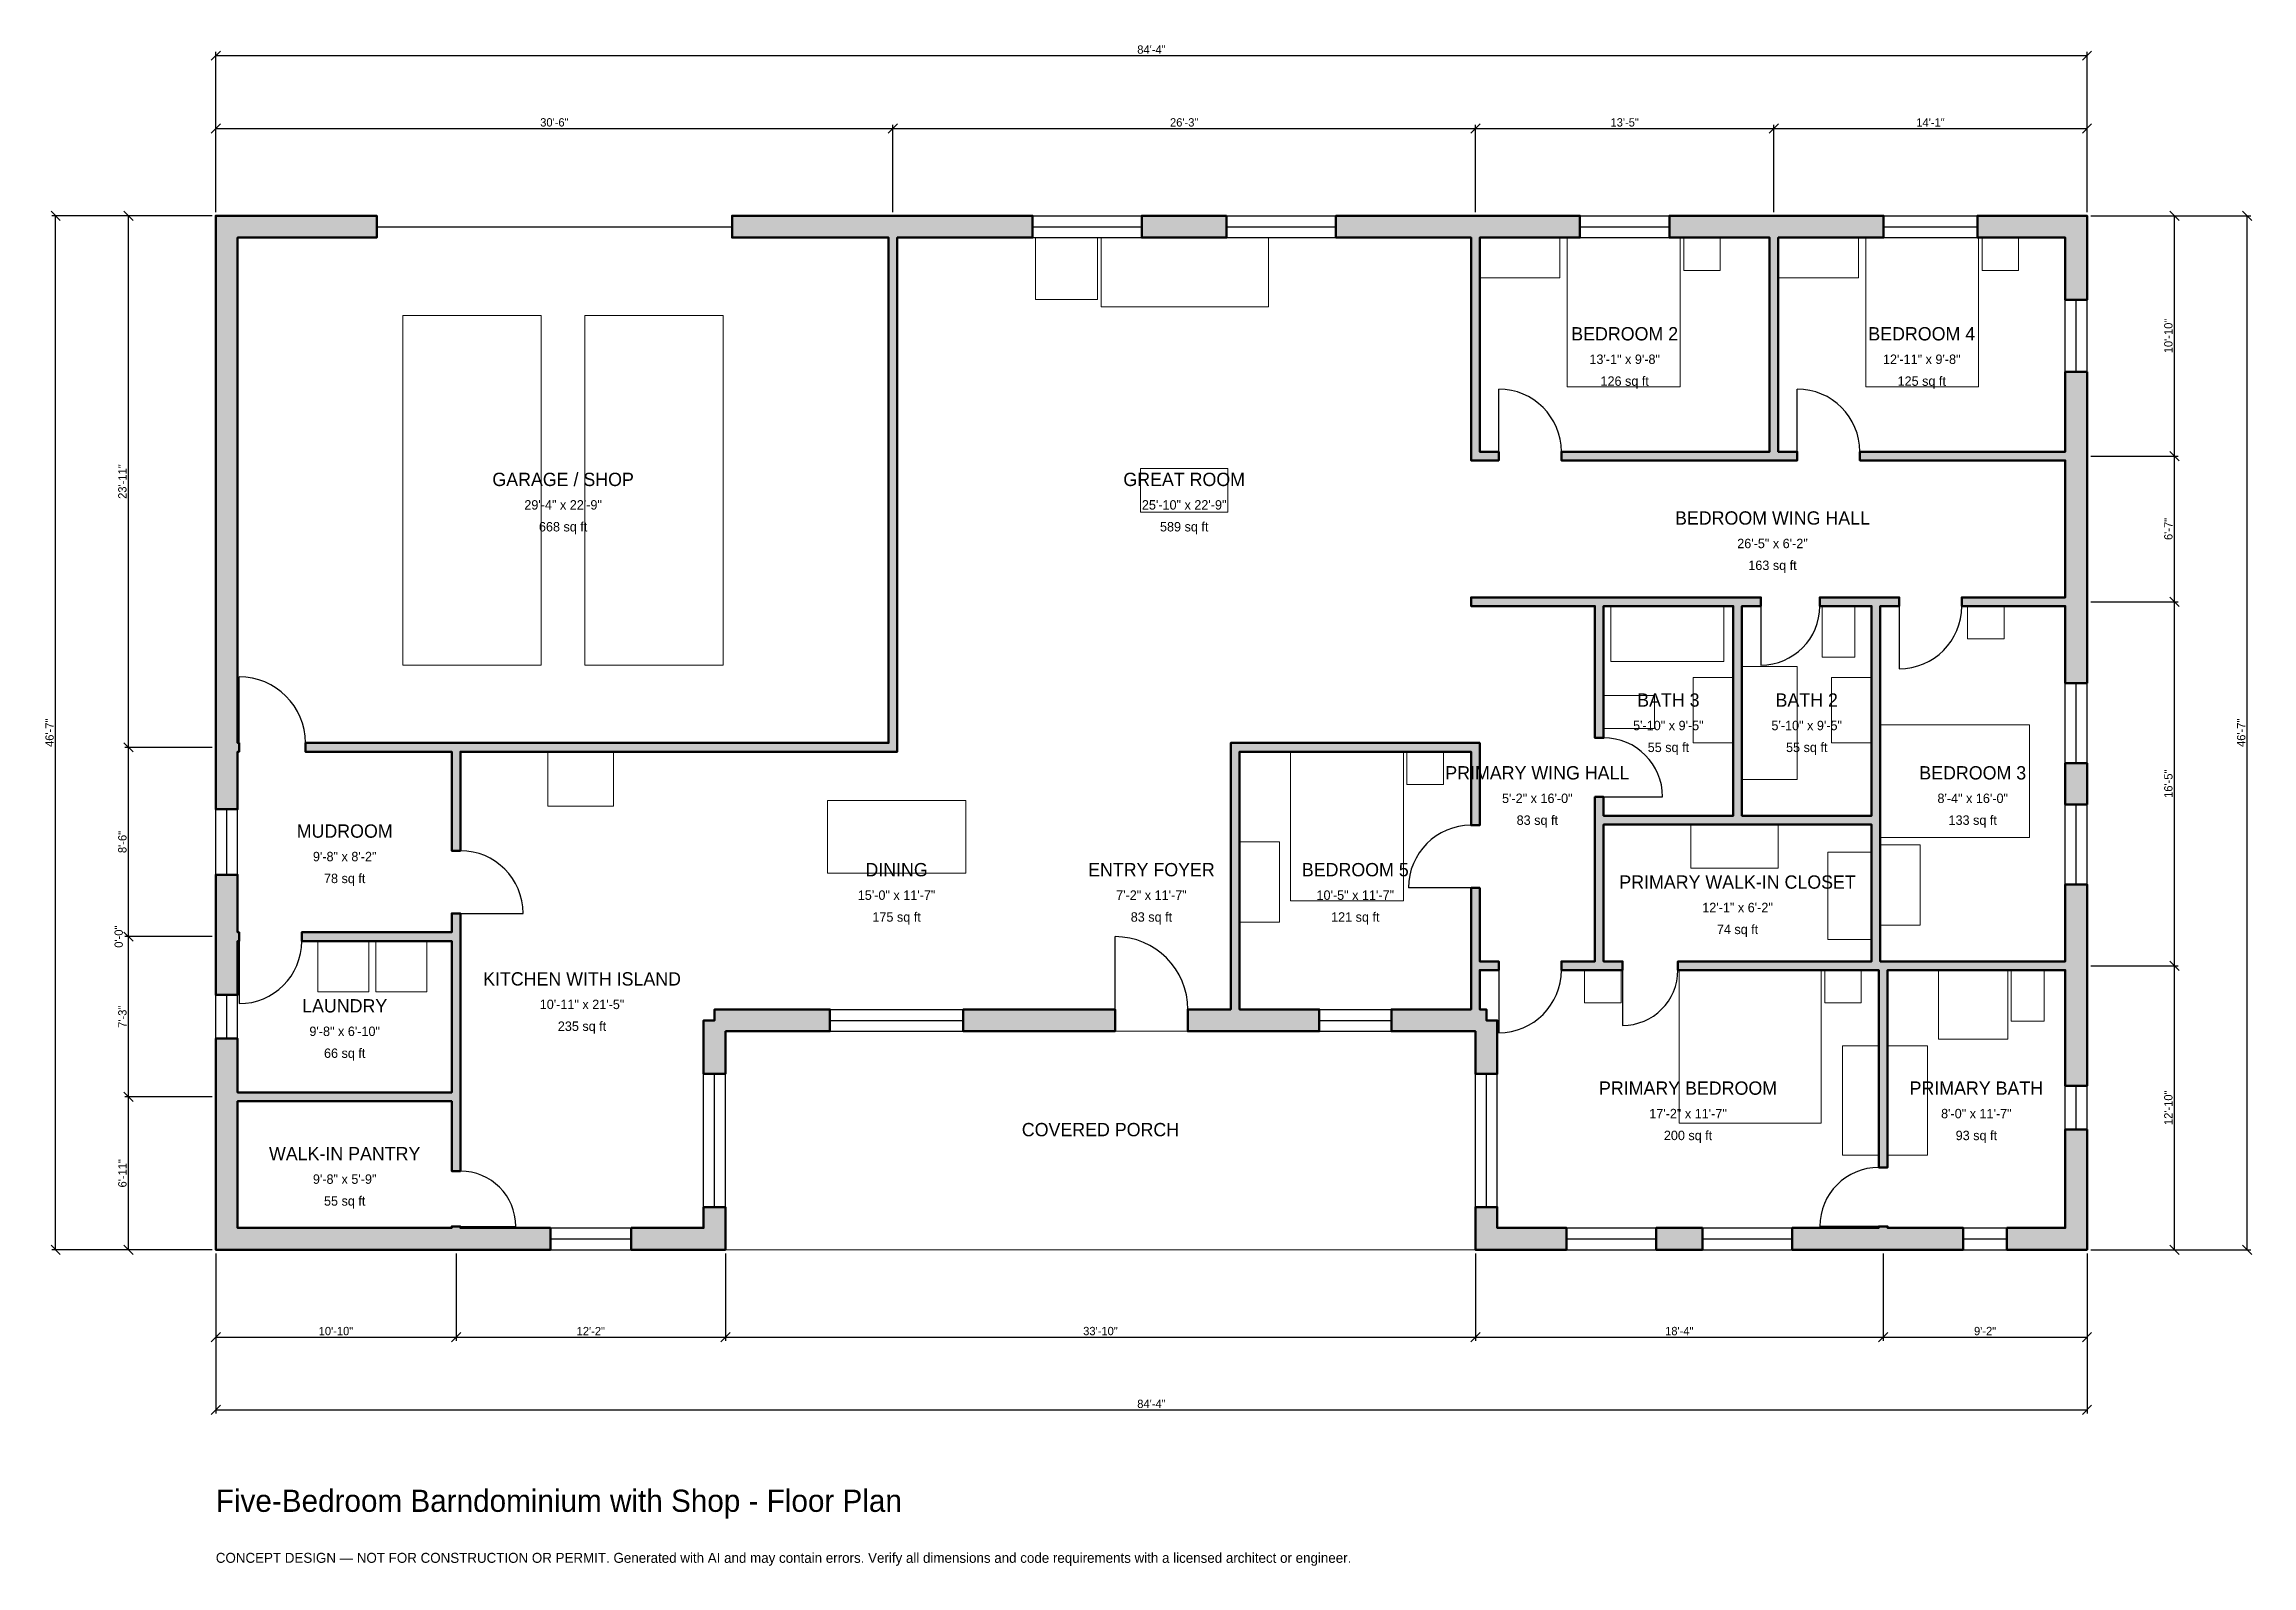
# Model space of a CAD drawing. Header units: inches. Extents: x -93 to 1101, y -171 to 652.
import ezdxf
from ezdxf.enums import TextEntityAlignment as Align

# ---------------------------------------------------------------- set-up
doc = ezdxf.new("R2010")
doc.units = ezdxf.units.IN
doc.header["$MEASUREMENT"] = 0
doc.linetypes.add('DASHED', pattern=[0.6, 0.5, -0.1])
for name, color, linetype, lineweight in [('A-ANNO-DIMS', 1, 'Continuous', 13), ('A-ANNO-TEXT', 7, 'Continuous', 18), ('A-AREA-IDEN', 7, 'Continuous', 18), ('A-DOOR', 2, 'Continuous', 25), ('A-FLOR-FIXT', 9, 'Continuous', 13), ('A-FURN', 9, 'Continuous', 13), ('A-GLAZ', 4, 'Continuous', 25), ('A-SITE-PAVE', 8, 'Continuous', 13), ('A-WALL', 7, 'Continuous', 50), ('A-WALL-PATT', 8, 'Continuous', 13)]:
    doc.layers.add(name, color=color, linetype=linetype, lineweight=lineweight)
doc.dimstyles.new('PLAN', dxfattribs={"dimtxt": 4.5, "dimasz": 3, "dimexe": 2, "dimexo": 2, "dimgap": 1, "dimtad": 1, "dimdec": 0, "dimlunit": 4, "dimtsz": 2.5, "dimcen": 2.5, "dimclrd": 1, "dimclre": 1, "dimazin": 3, "dimtfac": 1, "dimtmove": 0, "dimatfit": 3})

msp = doc.modelspace()

# ---------------------------------------------------------------- hatches: boundary and pattern name
at = {"layer": 'A-WALL-PATT'}
h = msp.add_hatch(dxfattribs=at)
h.set_pattern_fill('ANSI31', color=8, scale=0.8)
h.paths.add_polyline_path([(224.6063, 0), (224.6063, 11.811), (263.7795, 11.811), (263.7795, 23.0315), (275.5906, 23.0315), (275.5906, 11.811), (275.5906, 11.811), (275.5906, 0), (275.5906, 0), (275.5906, 0), (263.7795, 0), (263.7795, 0), (224.6063, 0)])
h.paths.add_polyline_path([(135.8268, 0), (132.2835, 0), (132.2835, 0), (127.5591, 0), (127.5591, 0), (124.0157, 0), (11.811, 0), (11.811, 0), (0, 0), (0, 0), (0, 0), (0, 11.811), (0, 11.811), (0, 76.7717), (0, 80.315), (0, 80.315), (0, 85.0394), (0, 85.0394), (0, 88.5827), (0, 114.1732), (11.811, 114.1732), (11.811, 88.5827), (11.811, 85.0394), (127.5591, 85.0394), (127.5591, 166.9291), (127.5591, 166.9291), (46.4567, 166.9291), (46.4567, 171.6535), (127.5591, 171.6535), (127.5591, 181.8898), (132.2835, 181.8898), (132.2835, 171.6535), (132.2835, 166.9291), (132.2835, 166.9291), (132.2835, 85.0394), (132.2835, 80.315), (132.2835, 42.5197), (127.5591, 42.5197), (127.5591, 80.315), (11.811, 80.315), (11.811, 76.7717), (11.811, 11.811), (124.0157, 11.811), (127.5591, 11.811), (127.5591, 12.5984), (132.2835, 12.5984), (132.2835, 11.811), (135.8268, 11.811), (180.9055, 11.811), (180.9055, 0), (135.8268, 0)])
h.paths.add_polyline_path([(0, 163.3858), (0, 166.9291), (0, 166.9291), (0, 171.6535), (0, 171.6535), (0, 175.1969), (0, 202.7559), (11.811, 202.7559), (11.811, 175.1969), (11.811, 171.6535), (12.5984, 171.6535), (12.5984, 166.9291), (11.811, 166.9291), (11.811, 163.3858), (11.811, 137.7953), (0, 137.7953), (0, 163.3858)])
h.paths.add_polyline_path([(0, 265.748), (0, 269.2913), (0, 269.2913), (0, 274.0157), (0, 274.0157), (0, 277.5591), (0, 547.2441), (0, 547.2441), (0, 559.0551), (0, 559.0551), (0, 559.0552), (11.811, 559.0552), (11.811, 559.0551), (87.0079, 559.0551), (87.0079, 547.2441), (11.811, 547.2441), (11.811, 277.5591), (11.811, 274.0157), (12.5984, 274.0157), (12.5984, 269.2913), (11.811, 269.2913), (11.811, 265.748), (11.811, 238.189), (0, 238.189), (0, 265.748)])
h.paths.add_polyline_path([(360.2362, 559.0551), (363.7795, 559.0551), (363.7795, 559.0552), (368.5039, 559.0552), (368.5039, 559.0551), (372.0472, 559.0551), (441.601, 559.0551), (441.601, 547.2441), (372.0472, 547.2441), (368.5039, 547.2441), (368.5039, 274.0157), (368.5039, 269.2913), (363.7795, 269.2913), (277.9528, 269.2913), (273.2283, 269.2913), (132.2835, 269.2913), (132.2835, 215.748), (127.5591, 215.748), (127.5591, 269.2913), (48.4252, 269.2913), (48.4252, 274.0157), (127.5591, 274.0157), (132.2835, 274.0157), (273.2283, 274.0157), (277.9528, 274.0157), (363.7795, 274.0157), (363.7795, 547.2441), (360.2362, 547.2441), (279.1339, 547.2441), (279.1339, 559.0551), (360.2362, 559.0551)])
h.paths.add_polyline_path([(546.5879, 559.0551), (546.5879, 547.2441), (500.6562, 547.2441), (500.6562, 559.0551), (546.5879, 559.0551)])
h.paths.add_polyline_path([(675.1968, 559.0551), (678.7402, 559.0551), (678.7402, 559.0552), (683.4646, 559.0552), (683.4646, 559.0551), (687.0079, 559.0551), (737.5984, 559.0551), (737.5984, 547.2441), (687.0079, 547.2441), (683.4646, 547.2441), (683.4646, 431.4961), (693.7008, 431.4961), (693.7008, 426.7717), (683.4646, 426.7717), (678.7402, 426.7717), (678.7402, 431.4961), (678.7402, 547.2441), (675.1968, 547.2441), (605.643, 547.2441), (605.643, 559.0551), (675.1968, 559.0551)])
h.paths.add_polyline_path([(836.6142, 559.0551), (840.1575, 559.0551), (840.1575, 559.0552), (844.8819, 559.0552), (844.8819, 559.0551), (848.4252, 559.0551), (901.7717, 559.0551), (901.7717, 547.2441), (848.4252, 547.2441), (844.8819, 547.2441), (844.8819, 431.4961), (855.1181, 431.4961), (855.1181, 426.7717), (844.8819, 426.7717), (840.1575, 426.7717), (727.5591, 426.7717), (727.5591, 431.4961), (840.1575, 431.4961), (840.1575, 547.2441), (836.6142, 547.2441), (786.0236, 547.2441), (786.0236, 559.0551), (836.6142, 559.0551)])
h.paths.add_polyline_path([(1000, 559.0551), (1000, 559.0552), (1011.811, 559.0552), (1011.811, 559.0551), (1011.8111, 559.0551), (1011.8111, 547.2441), (1011.811, 547.2441), (1011.811, 513.5827), (1000, 513.5827), (1000, 547.2441), (952.5591, 547.2441), (952.5591, 559.0551), (1000, 559.0551)])
h.paths.add_polyline_path([(1011.811, 435.0394), (1011.811, 435.0394), (1011.811, 431.4961), (1011.8111, 431.4961), (1011.8111, 426.7717), (1011.811, 426.7717), (1011.811, 352.7559), (1011.8111, 352.7559), (1011.8111, 348.0315), (1011.811, 348.0315), (1011.811, 344.4882), (1011.811, 344.4882), (1011.811, 306.4304), (1000, 306.4304), (1000, 348.0315), (944.0945, 348.0315), (944.0945, 352.7559), (1000, 352.7559), (1000, 356.2992), (1000, 356.2992), (1000, 423.2283), (1000, 423.2283), (1000, 426.7717), (888.9764, 426.7717), (888.9764, 431.4961), (1000, 431.4961), (1000, 474.6063), (1011.811, 474.6063), (1011.811, 435.0394)])
h.paths.add_polyline_path([(1011.811, 240.8136), (1000, 240.8136), (1000, 263.1234), (1011.811, 263.1234), (1011.811, 240.8136)])
h.paths.add_polyline_path([(1011.811, 159.4488), (1011.811, 155.9055), (1011.8111, 155.9055), (1011.8111, 151.1811), (1011.811, 151.1811), (1011.811, 147.6378), (1011.811, 88.5827), (1000, 88.5827), (1000, 147.6378), (1000, 151.1811), (903.937, 151.1811), (903.937, 44.4882), (899.2126, 44.4882), (899.2126, 151.1811), (895.2756, 151.1811), (790.5512, 151.1811), (790.5512, 155.9055), (895.2756, 155.9055), (895.2756, 229.9213), (895.2756, 229.9213), (825.1968, 229.9213), (820.4724, 229.9213), (750.3937, 229.9213), (750.3937, 155.9055), (760.6299, 155.9055), (760.6299, 151.1811), (750.3937, 151.1811), (745.6693, 151.1811), (727.5591, 151.1811), (727.5591, 155.9055), (745.6693, 155.9055), (745.6693, 229.9213), (745.6693, 234.6457), (745.6693, 244.8819), (750.3937, 244.8819), (750.3937, 234.6457), (820.4724, 234.6457), (820.4724, 348.0315), (750.3937, 348.0315), (750.3937, 276.7717), (745.6693, 276.7717), (745.6693, 348.0315), (678.7402, 348.0315), (678.7402, 352.7559), (745.6693, 352.7559), (750.3937, 352.7559), (820.4724, 352.7559), (825.1968, 352.7559), (835.4331, 352.7559), (835.4331, 348.0315), (825.1968, 348.0315), (825.1968, 234.6457), (895.2756, 234.6457), (895.2756, 348.0315), (867.3228, 348.0315), (867.3228, 352.7559), (895.2756, 352.7559), (895.2756, 352.7559), (900, 352.7559), (910.2362, 352.7559), (910.2362, 348.0315), (900, 348.0315), (900, 234.6457), (900, 234.6457), (900, 155.9055), (903.937, 155.9055), (1000, 155.9055), (1000, 159.4488), (1000, 197.5066), (1011.811, 197.5066), (1011.811, 159.4488)])
h.paths.add_polyline_path([(1011.811, 11.811), (1011.8111, 11.811), (1011.8111, 0), (1011.811, 0), (1011.811, 0), (1000, 0), (1000, 0), (968.5039, 0), (968.5039, 11.811), (1000, 11.811), (1000, 64.9606), (1011.811, 64.9606), (1011.811, 11.811)])
h.paths.add_polyline_path([(907.4803, 0), (903.937, 0), (903.937, 0), (899.2126, 0), (899.2126, 0), (895.6693, 0), (852.2966, 0), (852.2966, 11.811), (895.6693, 11.811), (899.2126, 11.811), (899.2126, 12.5984), (903.937, 12.5984), (903.937, 11.811), (907.4803, 11.811), (944.8819, 11.811), (944.8819, 0), (907.4803, 0)])
h.paths.add_polyline_path([(778.8058, 0), (778.8058, 11.811), (803.8714, 11.811), (803.8714, 0), (778.8058, 0)])
h.paths.add_polyline_path([(692.9134, 0), (692.9134, 0), (681.1024, 0), (681.1024, 0), (681.1023, 0), (681.1023, 11.811), (681.1024, 11.811), (681.1024, 23.0315), (692.9134, 23.0315), (692.9134, 11.811), (730.3806, 11.811), (730.3806, 0), (692.9134, 0)])
h.paths.add_polyline_path([(681.1024, 115.748), (681.1023, 115.748), (681.1023, 118.1102), (678.7402, 118.1102), (678.7402, 118.1102), (635.6299, 118.1102), (635.6299, 129.9213), (678.7402, 129.9213), (678.7402, 151.1811), (678.7402, 155.9055), (678.7402, 195.6693), (683.4646, 195.6693), (683.4646, 155.9055), (693.7008, 155.9055), (693.7008, 151.1811), (683.4646, 151.1811), (683.4646, 129.9213), (687.0079, 129.9213), (687.0079, 124.0157), (692.9134, 124.0157), (692.9134, 95.0787), (681.1024, 95.0787), (681.1024, 115.748)])
h.paths.add_polyline_path([(557.0866, 118.1102), (553.5433, 118.1102), (553.5433, 118.1102), (548.8189, 118.1102), (548.8189, 118.1102), (545.2756, 118.1102), (525.5906, 118.1102), (525.5906, 129.9213), (545.2756, 129.9213), (548.8189, 129.9213), (548.8189, 269.2913), (548.8189, 274.0157), (553.5433, 274.0157), (678.7402, 274.0157), (683.4646, 274.0157), (683.4646, 269.2913), (683.4646, 229.5276), (678.7402, 229.5276), (678.7402, 269.2913), (553.5433, 269.2913), (553.5433, 129.9213), (557.0866, 129.9213), (596.6535, 129.9213), (596.6535, 118.1102), (557.0866, 118.1102)])
h.paths.add_polyline_path([(466.5354, 118.1102), (454.7244, 118.1102), (404.1339, 118.1102), (404.1339, 129.9213), (454.7244, 129.9213), (466.5354, 129.9213), (486.2205, 129.9213), (486.2205, 118.1102), (466.5354, 118.1102)])
h.paths.add_polyline_path([(275.5906, 118.1102), (275.5906, 95.0787), (263.7795, 95.0787), (263.7795, 124.0157), (269.685, 124.0157), (269.685, 129.9213), (332.0866, 129.9213), (332.0866, 118.1102), (275.5906, 118.1102)])

# ---------------------------------------------------------------- linework, layer by layer
at = {"layer": 'A-DOOR', "linetype": 'DASHED'}
msp.add_line((87.0079, 553.1496), (279.1339, 553.1496), dxfattribs=at)
at = {"layer": 'A-DOOR'}
for p, q in [((693.7008, 431.4961), (693.7008, 465.3543)), ((855.1181, 431.4961), (855.1181, 465.3543)), ((835.4331, 348.0315), (835.4331, 316.1417)), ((910.2362, 348.0315), (910.2362, 314.1732)), ((12.5984, 274.0157), (12.5984, 309.8425)), ((750.3937, 244.8819), (782.2835, 244.8819)), ((678.7402, 195.6693), (644.8819, 195.6693)), ((132.2835, 181.8898), (166.1417, 181.8898)), ((486.2205, 129.9213), (486.2205, 169.2913)), ((12.5984, 166.9291), (12.5984, 133.0709)), ((693.7008, 151.1811), (693.7008, 117.3228)), ((760.6299, 151.1811), (760.6299, 121.2598)), ((132.2835, 12.5984), (162.2047, 12.5984)), ((899.2126, 12.5984), (867.3228, 12.5984))]:
    msp.add_line(p, q, dxfattribs=at)
for centre, radius, start, end in [((693.7008, 431.4961), 33.8583, 0, 90), ((855.1181, 431.4961), 33.8583, 0, 90), ((835.4331, 348.0315), 31.8898, 270, 360), ((910.2362, 348.0315), 33.8583, 270, 360), ((12.5984, 274.0157), 35.8268, 0, 90), ((750.3937, 244.8819), 31.8898, 0, 90), ((678.7402, 195.6693), 33.8583, 90, 180), ((132.2835, 181.8898), 33.8583, 0, 90), ((486.2205, 129.9213), 39.3701, 0, 90), ((12.5984, 166.9291), 33.8583, 270, 360), ((693.7008, 151.1811), 33.8583, 270, 360), ((760.6299, 151.1811), 29.9213, 270, 360), ((132.2835, 12.5984), 29.9213, 0, 90), ((899.2126, 12.5984), 31.8898, 90, 180)]:
    msp.add_arc(centre, radius, start, end, dxfattribs=at)
at = {"layer": 'A-FLOR-FIXT'}
for points in [[(754.3307, 318.1102), (815.3543, 318.1102), (815.3543, 348.0315), (754.3307, 348.0315)], [(868.5039, 320.4724), (886.2205, 320.4724), (886.2205, 348.0315), (868.5039, 348.0315)], [(825.1968, 254.3307), (855.1181, 254.3307), (855.1181, 315.3543), (825.1968, 315.3543)], [(750.3937, 281.8898), (777.9528, 281.8898), (777.9528, 299.6063), (750.3937, 299.6063)], [(798.8189, 274.0157), (820.4724, 274.0157), (820.4724, 309.4488), (798.8189, 309.4488)], [(873.622, 274.0157), (895.2756, 274.0157), (895.2756, 309.4488), (873.622, 309.4488)], [(931.4961, 113.7795), (968.8976, 113.7795), (968.8976, 151.1811), (931.4961, 151.1811)], [(970.8661, 123.622), (988.5827, 123.622), (988.5827, 151.1811), (970.8661, 151.1811)], [(903.937, 51.1811), (925.5906, 51.1811), (925.5906, 110.2362), (903.937, 110.2362)]]:
    msp.add_lwpolyline(points, close=True, dxfattribs=at)
at = {"layer": 'A-FURN'}
for points in [[(443.3071, 513.7795), (476.7717, 513.7795), (476.7717, 547.2441), (443.3071, 547.2441)], [(478.7402, 509.8425), (569.2913, 509.8425), (569.2913, 547.2441), (478.7402, 547.2441)], [(683.4646, 525.5906), (726.7717, 525.5906), (726.7717, 547.2441), (683.4646, 547.2441)], [(730.7087, 466.5354), (791.7323, 466.5354), (791.7323, 547.2441), (730.7087, 547.2441)], [(793.7008, 529.5276), (813.3858, 529.5276), (813.3858, 547.2441), (793.7008, 547.2441)], [(844.8819, 525.5906), (888.189, 525.5906), (888.189, 547.2441), (844.8819, 547.2441)], [(892.126, 466.5354), (953.1496, 466.5354), (953.1496, 547.2441), (892.126, 547.2441)], [(955.1181, 529.5276), (974.8031, 529.5276), (974.8031, 547.2441), (955.1181, 547.2441)], [(101.1811, 316.1417), (175.9843, 316.1417), (175.9843, 505.1181), (101.1811, 505.1181)], [(199.6063, 316.1417), (274.4094, 316.1417), (274.4094, 505.1181), (199.6063, 505.1181)], [(500, 398.8189), (547.2441, 398.8189), (547.2441, 422.4409), (500, 422.4409)], [(947.2441, 330.315), (966.9291, 330.315), (966.9291, 348.0315), (947.2441, 348.0315)], [(900, 222.8346), (980.7087, 222.8346), (980.7087, 283.8583), (900, 283.8583)], [(179.5276, 239.7638), (214.9606, 239.7638), (214.9606, 269.2913), (179.5276, 269.2913)], [(581.1024, 188.5827), (642.126, 188.5827), (642.126, 269.2913), (581.1024, 269.2913)], [(644.0945, 251.5748), (663.7795, 251.5748), (663.7795, 269.2913), (644.0945, 269.2913)], [(330.7087, 203.5433), (405.5118, 203.5433), (405.5118, 242.9134), (330.7087, 242.9134)], [(797.6378, 206.2992), (844.8819, 206.2992), (844.8819, 229.9213), (797.6378, 229.9213)], [(553.5433, 177.1654), (575.1968, 177.1654), (575.1968, 220.4724), (553.5433, 220.4724)], [(871.6535, 167.7165), (895.2756, 167.7165), (895.2756, 214.9606), (871.6535, 214.9606)], [(900, 175.5906), (921.6535, 175.5906), (921.6535, 218.8976), (900, 218.8976)], [(55.1181, 139.3701), (82.6772, 139.3701), (82.6772, 166.9291), (55.1181, 166.9291)], [(86.6142, 139.3701), (114.1732, 139.3701), (114.1732, 166.9291), (86.6142, 166.9291)], [(740.1575, 133.4646), (759.8425, 133.4646), (759.8425, 151.1811), (740.1575, 151.1811)], [(791.3386, 68.5039), (868.1102, 68.5039), (868.1102, 151.1811), (791.3386, 151.1811)], [(870.0787, 133.4646), (889.7638, 133.4646), (889.7638, 151.1811), (870.0787, 151.1811)], [(879.5276, 51.1811), (899.2126, 51.1811), (899.2126, 110.2362), (879.5276, 110.2362)]]:
    msp.add_lwpolyline(points, close=True, dxfattribs=at)
at = {"layer": 'A-GLAZ'}
for p, q in [((441.601, 559.0551), (500.6562, 559.0551)), ((441.601, 553.1496), (500.6562, 553.1496)), ((546.5879, 559.0551), (605.643, 559.0551)), ((546.5879, 553.1496), (605.643, 553.1496)), ((737.5984, 559.0551), (786.0236, 559.0551)), ((737.5984, 553.1496), (786.0236, 553.1496)), ((901.7717, 559.0551), (952.5591, 559.0551)), ((901.7717, 553.1496), (952.5591, 553.1496)), ((441.601, 547.2441), (500.6562, 547.2441)), ((546.5879, 547.2441), (605.643, 547.2441)), ((737.5984, 547.2441), (786.0236, 547.2441)), ((901.7717, 547.2441), (952.5591, 547.2441)), ((1000, 474.6063), (1000, 513.5827)), ((1005.9055, 474.6063), (1005.9055, 513.5827)), ((1011.811, 474.6063), (1011.811, 513.5827)), ((1000, 263.1234), (1000, 306.4304)), ((1005.9055, 263.1234), (1005.9055, 306.4304)), ((1011.811, 263.1234), (1011.811, 306.4304)), ((1000, 197.5066), (1000, 240.8136)), ((1005.9055, 197.5066), (1005.9055, 240.8136)), ((1011.811, 197.5066), (1011.811, 240.8136)), ((0, 202.7559), (0, 238.189)), ((5.9055, 202.7559), (5.9055, 238.189)), ((11.811, 202.7559), (11.811, 238.189)), ((0, 114.1732), (0, 137.7953)), ((5.9055, 114.1732), (5.9055, 137.7953)), ((11.811, 114.1732), (11.811, 137.7953)), ((332.0866, 129.9213), (404.1339, 129.9213)), ((332.0866, 124.0157), (404.1339, 124.0157)), ((596.6535, 129.9213), (635.6299, 129.9213)), ((596.6535, 124.0157), (635.6299, 124.0157)), ((332.0866, 118.1102), (404.1339, 118.1102)), ((596.6535, 118.1102), (635.6299, 118.1102)), ((263.7795, 23.0315), (263.7795, 95.0787)), ((269.685, 23.0315), (269.685, 95.0787)), ((275.5906, 23.0315), (275.5906, 95.0787)), ((681.1024, 23.0315), (681.1024, 95.0787)), ((687.0079, 23.0315), (687.0079, 95.0787)), ((692.9134, 23.0315), (692.9134, 95.0787)), ((1000, 64.9606), (1000, 88.5827)), ((1005.9055, 64.9606), (1005.9055, 88.5827)), ((1011.811, 64.9606), (1011.811, 88.5827)), ((180.9055, 11.811), (224.6063, 11.811)), ((180.9055, 5.9055), (224.6063, 5.9055)), ((180.9055, 0), (224.6063, 0)), ((730.3806, 11.811), (778.8058, 11.811)), ((730.3806, 5.9055), (778.8058, 5.9055)), ((730.3806, 0), (778.8058, 0)), ((803.8714, 11.811), (852.2966, 11.811)), ((803.8714, 5.9055), (852.2966, 5.9055)), ((803.8714, 0), (852.2966, 0)), ((944.8819, 11.811), (968.5039, 11.811)), ((944.8819, 5.9055), (968.5039, 5.9055)), ((944.8819, 0), (968.5039, 0))]:
    msp.add_line(p, q, dxfattribs=at)
at = {"layer": 'A-SITE-PAVE', "linetype": 'DASHED'}
msp.add_lwpolyline([(275.5906, 0), (681.1024, 0), (681.1024, 118.1102), (275.5906, 118.1102)], close=True, dxfattribs=at)
at = {"layer": 'A-WALL'}
for points in [[(0, 265.748), (0, 269.2913), (0, 269.2913), (0, 274.0157), (0, 274.0157), (0, 277.5591), (0, 547.2441), (0, 547.2441), (0, 559.0551), (0, 559.0551), (0, 559.0552), (11.811, 559.0552), (11.811, 559.0551), (87.0079, 559.0551), (87.0079, 547.2441), (11.811, 547.2441), (11.811, 277.5591), (11.811, 274.0157), (12.5984, 274.0157), (12.5984, 269.2913), (11.811, 269.2913), (11.811, 265.748), (11.811, 238.189), (0, 238.189), (0, 265.748)], [(360.2362, 559.0551), (363.7795, 559.0551), (363.7795, 559.0552), (368.5039, 559.0552), (368.5039, 559.0551), (372.0472, 559.0551), (441.601, 559.0551), (441.601, 547.2441), (372.0472, 547.2441), (368.5039, 547.2441), (368.5039, 274.0157), (368.5039, 269.2913), (363.7795, 269.2913), (277.9528, 269.2913), (273.2283, 269.2913), (132.2835, 269.2913), (132.2835, 215.748), (127.5591, 215.748), (127.5591, 269.2913), (48.4252, 269.2913), (48.4252, 274.0157), (127.5591, 274.0157), (132.2835, 274.0157), (273.2283, 274.0157), (277.9528, 274.0157), (363.7795, 274.0157), (363.7795, 547.2441), (360.2362, 547.2441), (279.1339, 547.2441), (279.1339, 559.0551), (360.2362, 559.0551)], [(546.5879, 559.0551), (546.5879, 547.2441), (500.6562, 547.2441), (500.6562, 559.0551), (546.5879, 559.0551)], [(675.1968, 559.0551), (678.7402, 559.0551), (678.7402, 559.0552), (683.4646, 559.0552), (683.4646, 559.0551), (687.0079, 559.0551), (737.5984, 559.0551), (737.5984, 547.2441), (687.0079, 547.2441), (683.4646, 547.2441), (683.4646, 431.4961), (693.7008, 431.4961), (693.7008, 426.7717), (683.4646, 426.7717), (678.7402, 426.7717), (678.7402, 431.4961), (678.7402, 547.2441), (675.1968, 547.2441), (605.643, 547.2441), (605.643, 559.0551), (675.1968, 559.0551)], [(836.6142, 559.0551), (840.1575, 559.0551), (840.1575, 559.0552), (844.8819, 559.0552), (844.8819, 559.0551), (848.4252, 559.0551), (901.7717, 559.0551), (901.7717, 547.2441), (848.4252, 547.2441), (844.8819, 547.2441), (844.8819, 431.4961), (855.1181, 431.4961), (855.1181, 426.7717), (844.8819, 426.7717), (840.1575, 426.7717), (727.5591, 426.7717), (727.5591, 431.4961), (840.1575, 431.4961), (840.1575, 547.2441), (836.6142, 547.2441), (786.0236, 547.2441), (786.0236, 559.0551), (836.6142, 559.0551)], [(1000, 559.0551), (1000, 559.0552), (1011.811, 559.0552), (1011.811, 559.0551), (1011.8111, 559.0551), (1011.8111, 547.2441), (1011.811, 547.2441), (1011.811, 513.5827), (1000, 513.5827), (1000, 547.2441), (952.5591, 547.2441), (952.5591, 559.0551), (1000, 559.0551)], [(1011.811, 435.0394), (1011.811, 435.0394), (1011.811, 431.4961), (1011.8111, 431.4961), (1011.8111, 426.7717), (1011.811, 426.7717), (1011.811, 352.7559), (1011.8111, 352.7559), (1011.8111, 348.0315), (1011.811, 348.0315), (1011.811, 344.4882), (1011.811, 344.4882), (1011.811, 306.4304), (1000, 306.4304), (1000, 348.0315), (944.0945, 348.0315), (944.0945, 352.7559), (1000, 352.7559), (1000, 356.2992), (1000, 356.2992), (1000, 423.2283), (1000, 423.2283), (1000, 426.7717), (888.9764, 426.7717), (888.9764, 431.4961), (1000, 431.4961), (1000, 474.6063), (1011.811, 474.6063), (1011.811, 435.0394)], [(1011.811, 159.4488), (1011.811, 155.9055), (1011.8111, 155.9055), (1011.8111, 151.1811), (1011.811, 151.1811), (1011.811, 147.6378), (1011.811, 88.5827), (1000, 88.5827), (1000, 147.6378), (1000, 151.1811), (903.937, 151.1811), (903.937, 44.4882), (899.2126, 44.4882), (899.2126, 151.1811), (895.2756, 151.1811), (790.5512, 151.1811), (790.5512, 155.9055), (895.2756, 155.9055), (895.2756, 229.9213), (895.2756, 229.9213), (825.1968, 229.9213), (820.4724, 229.9213), (750.3937, 229.9213), (750.3937, 155.9055), (760.6299, 155.9055), (760.6299, 151.1811), (750.3937, 151.1811), (745.6693, 151.1811), (727.5591, 151.1811), (727.5591, 155.9055), (745.6693, 155.9055), (745.6693, 229.9213), (745.6693, 234.6457), (745.6693, 244.8819), (750.3937, 244.8819), (750.3937, 234.6457), (820.4724, 234.6457), (820.4724, 348.0315), (750.3937, 348.0315), (750.3937, 276.7717), (745.6693, 276.7717), (745.6693, 348.0315), (678.7402, 348.0315), (678.7402, 352.7559), (745.6693, 352.7559), (750.3937, 352.7559), (820.4724, 352.7559), (825.1968, 352.7559), (835.4331, 352.7559), (835.4331, 348.0315), (825.1968, 348.0315), (825.1968, 234.6457), (895.2756, 234.6457), (895.2756, 348.0315), (867.3228, 348.0315), (867.3228, 352.7559), (895.2756, 352.7559), (895.2756, 352.7559), (900, 352.7559), (910.2362, 352.7559), (910.2362, 348.0315), (900, 348.0315), (900, 234.6457), (900, 234.6457), (900, 155.9055), (903.937, 155.9055), (1000, 155.9055), (1000, 159.4488), (1000, 197.5066), (1011.811, 197.5066), (1011.811, 159.4488)], [(557.0866, 118.1102), (553.5433, 118.1102), (553.5433, 118.1102), (548.8189, 118.1102), (548.8189, 118.1102), (545.2756, 118.1102), (525.5906, 118.1102), (525.5906, 129.9213), (545.2756, 129.9213), (548.8189, 129.9213), (548.8189, 269.2913), (548.8189, 274.0157), (553.5433, 274.0157), (678.7402, 274.0157), (683.4646, 274.0157), (683.4646, 269.2913), (683.4646, 229.5276), (678.7402, 229.5276), (678.7402, 269.2913), (553.5433, 269.2913), (553.5433, 129.9213), (557.0866, 129.9213), (596.6535, 129.9213), (596.6535, 118.1102), (557.0866, 118.1102)], [(1011.811, 240.8136), (1000, 240.8136), (1000, 263.1234), (1011.811, 263.1234), (1011.811, 240.8136)], [(0, 163.3858), (0, 166.9291), (0, 166.9291), (0, 171.6535), (0, 171.6535), (0, 175.1969), (0, 202.7559), (11.811, 202.7559), (11.811, 175.1969), (11.811, 171.6535), (12.5984, 171.6535), (12.5984, 166.9291), (11.811, 166.9291), (11.811, 163.3858), (11.811, 137.7953), (0, 137.7953), (0, 163.3858)], [(681.1024, 115.748), (681.1023, 115.748), (681.1023, 118.1102), (678.7402, 118.1102), (678.7402, 118.1102), (635.6299, 118.1102), (635.6299, 129.9213), (678.7402, 129.9213), (678.7402, 151.1811), (678.7402, 155.9055), (678.7402, 195.6693), (683.4646, 195.6693), (683.4646, 155.9055), (693.7008, 155.9055), (693.7008, 151.1811), (683.4646, 151.1811), (683.4646, 129.9213), (687.0079, 129.9213), (687.0079, 124.0157), (692.9134, 124.0157), (692.9134, 95.0787), (681.1024, 95.0787), (681.1024, 115.748)], [(135.8268, 0), (132.2835, 0), (132.2835, 0), (127.5591, 0), (127.5591, 0), (124.0157, 0), (11.811, 0), (11.811, 0), (0, 0), (0, 0), (0, 0), (0, 11.811), (0, 11.811), (0, 76.7717), (0, 80.315), (0, 80.315), (0, 85.0394), (0, 85.0394), (0, 88.5827), (0, 114.1732), (11.811, 114.1732), (11.811, 88.5827), (11.811, 85.0394), (127.5591, 85.0394), (127.5591, 166.9291), (127.5591, 166.9291), (46.4567, 166.9291), (46.4567, 171.6535), (127.5591, 171.6535), (127.5591, 181.8898), (132.2835, 181.8898), (132.2835, 171.6535), (132.2835, 166.9291), (132.2835, 166.9291), (132.2835, 85.0394), (132.2835, 80.315), (132.2835, 42.5197), (127.5591, 42.5197), (127.5591, 80.315), (11.811, 80.315), (11.811, 76.7717), (11.811, 11.811), (124.0157, 11.811), (127.5591, 11.811), (127.5591, 12.5984), (132.2835, 12.5984), (132.2835, 11.811), (135.8268, 11.811), (180.9055, 11.811), (180.9055, 0), (135.8268, 0)], [(275.5906, 118.1102), (275.5906, 95.0787), (263.7795, 95.0787), (263.7795, 124.0157), (269.685, 124.0157), (269.685, 129.9213), (332.0866, 129.9213), (332.0866, 118.1102), (275.5906, 118.1102)], [(466.5354, 118.1102), (454.7244, 118.1102), (404.1339, 118.1102), (404.1339, 129.9213), (454.7244, 129.9213), (466.5354, 129.9213), (486.2205, 129.9213), (486.2205, 118.1102), (466.5354, 118.1102)], [(1011.811, 11.811), (1011.8111, 11.811), (1011.8111, 0), (1011.811, 0), (1011.811, 0), (1000, 0), (1000, 0), (968.5039, 0), (968.5039, 11.811), (1000, 11.811), (1000, 64.9606), (1011.811, 64.9606), (1011.811, 11.811)], [(224.6063, 0), (224.6063, 11.811), (263.7795, 11.811), (263.7795, 23.0315), (275.5906, 23.0315), (275.5906, 11.811), (275.5906, 11.811), (275.5906, 0), (275.5906, 0), (275.5906, 0), (263.7795, 0), (263.7795, 0), (224.6063, 0)], [(692.9134, 0), (692.9134, 0), (681.1024, 0), (681.1024, 0), (681.1023, 0), (681.1023, 11.811), (681.1024, 11.811), (681.1024, 23.0315), (692.9134, 23.0315), (692.9134, 11.811), (730.3806, 11.811), (730.3806, 0), (692.9134, 0)], [(907.4803, 0), (903.937, 0), (903.937, 0), (899.2126, 0), (899.2126, 0), (895.6693, 0), (852.2966, 0), (852.2966, 11.811), (895.6693, 11.811), (899.2126, 11.811), (899.2126, 12.5984), (903.937, 12.5984), (903.937, 11.811), (907.4803, 11.811), (944.8819, 11.811), (944.8819, 0), (907.4803, 0)], [(778.8058, 0), (778.8058, 11.811), (803.8714, 11.811), (803.8714, 0), (778.8058, 0)]]:
    msp.add_lwpolyline(points, close=True, dxfattribs=at)

# ---------------------------------------------------------------- texts
at = {"layer": 'A-ANNO-TEXT'}
for s, height, p in [('Five-Bedroom Barndominium with Shop - Floor Plan', 12, (0, -141.7323)), ('CONCEPT DESIGN — NOT FOR CONSTRUCTION OR PERMIT. Generated with AI and may contain errors. Verify all dimensions and code requirements with a licensed architect or engineer.', 5.4, (0, -169.2913))]:
    msp.add_text(s, height=height, dxfattribs=at).set_placement(p)
at = {"layer": 'A-AREA-IDEN'}
for s, height, p in [('BEDROOM 2', 7.2, (761.811, 495.2756)), ('BEDROOM 4', 7.2, (922.4409, 495.2756)), ('13\'-1" x 9\'-8"', 5.1, (761.811, 481.4961)), ('12\'-11" x 9\'-8"', 5.1, (922.4409, 481.4961)), ('126 sq ft', 5.1, (761.811, 469.685)), ('125 sq ft', 5.1, (922.4409, 469.685)), ('GARAGE / SHOP', 7.2, (187.7953, 416.5354)), ('GREAT ROOM', 7.2, (523.622, 416.5354)), ('29\'-4" x 22\'-9"', 5.1, (187.7953, 402.7559)), ('25\'-10" x 22\'-9"', 5.1, (523.622, 402.7559)), ('BEDROOM WING HALL', 7.2, (841.7323, 395.6693)), ('668 sq ft', 5.1, (187.7953, 390.9449)), ('589 sq ft', 5.1, (523.622, 390.9449)), ('26\'-5" x 6\'-2"', 5.1, (841.7323, 381.8898)), ('163 sq ft', 5.1, (841.7323, 370.0787)), ('BATH 3', 7.2, (785.4331, 297.2441)), ('BATH 2', 7.2, (860.2362, 297.2441)), ('5\'-10" x 9\'-5"', 5.1, (785.4331, 283.4646)), ('5\'-10" x 9\'-5"', 5.1, (860.2362, 283.4646)), ('55 sq ft', 5.1, (785.4331, 271.6535)), ('55 sq ft', 5.1, (860.2362, 271.6535)), ('PRIMARY WING HALL', 7.2, (714.5669, 257.874)), ('BEDROOM 3', 7.2, (950, 257.874)), ('5\'-2" x 16\'-0"', 5.1, (714.5669, 244.0945)), ('8\'-4" x 16\'-0"', 5.1, (950, 244.0945)), ('MUDROOM', 7.2, (69.685, 226.378)), ('83 sq ft', 5.1, (714.5669, 232.2835)), ('133 sq ft', 5.1, (950, 232.2835)), ('9\'-8" x 8\'-2"', 5.1, (69.685, 212.5984)), ('78 sq ft', 5.1, (69.685, 200.7874)), ('DINING', 7.2, (368.1102, 205.5118)), ('ENTRY FOYER', 7.2, (505.9055, 205.5118)), ('BEDROOM 5', 7.2, (616.1417, 205.5118)), ('15\'-0" x 11\'-7"', 5.1, (368.1102, 191.7323)), ('7\'-2" x 11\'-7"', 5.1, (505.9055, 191.7323)), ('10\'-5" x 11\'-7"', 5.1, (616.1417, 191.7323)), ('PRIMARY WALK-IN CLOSET', 7.2, (822.8346, 198.8189)), ('175 sq ft', 5.1, (368.1102, 179.9213)), ('83 sq ft', 5.1, (505.9055, 179.9213)), ('121 sq ft', 5.1, (616.1417, 179.9213)), ('12\'-1" x 6\'-2"', 5.1, (822.8346, 185.0394)), ('74 sq ft', 5.1, (822.8346, 173.2283)), ('KITCHEN WITH ISLAND', 7.2, (198.0315, 146.4567)), ('LAUNDRY', 7.2, (69.685, 131.8898)), ('10\'-11" x 21\'-5"', 5.1, (198.0315, 132.6772)), ('9\'-8" x 6\'-10"', 5.1, (69.685, 118.1102)), ('235 sq ft', 5.1, (198.0315, 120.8661)), ('66 sq ft', 5.1, (69.685, 106.2992)), ('PRIMARY BEDROOM', 7.2, (796.063, 87.4016)), ('PRIMARY BATH', 7.2, (951.9685, 87.4016)), ('17\'-2" x 11\'-7"', 5.1, (796.063, 73.622)), ('8\'-0" x 11\'-7"', 5.1, (951.9685, 73.622)), ('COVERED PORCH', 7.2, (478.3465, 64.9606)), ('200 sq ft', 5.1, (796.063, 61.811)), ('93 sq ft', 5.1, (951.9685, 61.811)), ('WALK-IN PANTRY', 7.2, (69.685, 51.9685)), ('9\'-8" x 5\'-9"', 5.1, (69.685, 38.189)), ('55 sq ft', 5.1, (69.685, 26.378))]:
    msp.add_text(s, height=height, dxfattribs=at).set_placement(p, align=Align.MIDDLE_CENTER)

# ---------------------------------------------------------------- dimensions: what is measured, and where the dimension line sits
at = {"layer": 'A-ANNO-DIMS'}
for base, p1, p2, text in [((0, 645.6693), (0, 559.0551), (1011.811, 559.0551), '84\'-4"'), ((0, 606.2992), (0, 559.0551), (366.1417, 559.0551), '30\'-6"'), ((366.1417, 606.2992), (366.1417, 559.0551), (681.1024, 559.0551), '26\'-3"'), ((681.1024, 606.2992), (681.1024, 559.0551), (842.5197, 559.0551), '13\'-5"'), ((842.5197, 606.2992), (842.5197, 559.0551), (1011.811, 559.0551), '14\'-1"'), ((0, -47.2441), (0, 0), (129.9213, 0), '10\'-10"'), ((0, -86.6142), (0, 0), (1011.811, 0), '84\'-4"'), ((129.9213, -47.2441), (129.9213, 0), (275.5906, 0), '12\'-2"'), ((275.5906, -47.2441), (275.5906, 0), (681.1024, 0), '33\'-10"'), ((681.1024, -47.2441), (681.1024, 0), (901.5748, 0), '18\'-4"'), ((901.5748, -47.2441), (901.5748, 0), (1011.811, 0), '9\'-2"')]:
    msp.add_linear_dim(base=base, p1=p1, p2=p2, text=text, dimstyle='PLAN', dxfattribs=at).render()
for base, p1, p2, text in [((-86.6142, 0), (0, 0), (0, 559.0551), '46\'-7"'), ((-47.2441, 271.6535), (0, 271.6535), (0, 559.0551), '23\'-11"'), ((1059.0551, 429.1339), (1011.811, 429.1339), (1011.811, 559.0551), '10\'-10"'), ((1098.4252, 0), (1011.811, 0), (1011.811, 559.0551), '46\'-7"'), ((1059.0551, 350.3937), (1011.811, 350.3937), (1011.811, 429.1339), '6\'-7"'), ((1059.0551, 153.5433), (1011.811, 153.5433), (1011.811, 350.3937), '16\'-5"'), ((-47.2441, 169.2913), (0, 169.2913), (0, 271.6535), '8\'-6"'), ((-47.2441, 169.2913), (0, 169.2913), (0, 169.2913), '0\'-0"'), ((-47.2441, 82.6772), (0, 82.6772), (0, 169.2913), '7\'-3"'), ((1059.0551, 0), (1011.811, 0), (1011.811, 153.5433), '12\'-10"'), ((-47.2441, 0), (0, 0), (0, 82.6772), '6\'-11"')]:
    msp.add_linear_dim(base=base, p1=p1, p2=p2, angle=90, text=text, dimstyle='PLAN', dxfattribs=at).render()

doc.saveas('drawing.dxf')
